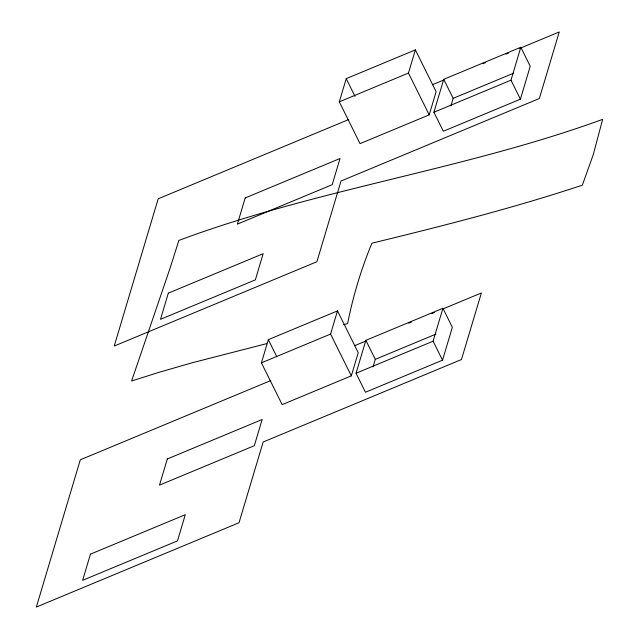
<?xml version="1.0" encoding="UTF-8"?>
<svg xmlns="http://www.w3.org/2000/svg" width="639" height="639" viewBox="0 0 639 639"><rect width="100%" height="100%" fill="white"/><g stroke="black" fill="none" stroke-linecap="round" stroke-linejoin="round"><path stroke-width="0.96" d="M261.423 362.84L268.34 339.66L337.496 310.889L358.239 352.68L351.322 375.86L282.166 404.631L261.423 362.84L330.579 334.069L337.496 310.889M339.301 101.841L346.218 78.653L415.374 49.882L436.117 91.673L429.2 114.86L360.045 143.631L339.301 101.841L408.457 73.07L415.374 49.882M356.043 373.256L365.859 340.347L442.923 308.286L452.348 327.28L442.531 360.188L365.468 392.25L356.043 373.256L433.098 341.194L442.923 308.286M433.921 112.248L443.738 79.34L520.801 47.286L530.226 66.28L520.41 99.181L443.346 131.243L433.921 112.248L510.984 80.187L520.801 47.286M373.04 366.866L375.285 359.342L365.859 340.347M450.926 105.858L453.171 98.334L443.738 79.34M348.606 119.581L158.192 198.793L114.229 346.042L316.896 261.726L341.034 181.013L539.34 98.518L559.261 31.95L519.707 48.404M432.315 84.755L443.354 80.171M482.908 63.708L485.672 62.566M505.904 54.147L508.668 52.997M453.171 98.334L513.716 73.15M270.728 380.588L80.306 459.8L36.351 607.05L239.018 522.734L263.156 442.012L461.462 359.525L481.383 292.958L442.747 309.028M354.437 345.763L365.476 341.17M408.712 323.19L411.468 322.04M431.708 313.621L434.464 312.471M375.285 359.342L435.838 334.149M343.766 324.604L347.616 323.622C353.055 296.089 361.187 269.139 371.906 243.203C442.611 226.006 513.245 208.082 582.353 185.166L593.24 154.734L602.649 119.357C464.273 169.774 316.8 188.944 178.856 240.424L170.014 268.364L131.586 381.004L159.255 372.249L192.579 362.672L266.623 343.654M510.984 80.187L520.41 99.181M408.457 73.07L429.2 114.86M346.218 78.653L355.044 96.433M433.098 341.194L442.531 360.188M330.579 334.069L351.322 375.86M268.34 339.66L276.719 356.554M90.442 554.149L82.631 580.324L177.482 540.874L185.286 514.699L90.442 554.149M168.321 293.149L160.517 319.324L255.36 279.866L263.172 253.691L168.321 293.149M167.306 458.97L159.494 485.145L254.338 445.687L262.15 419.511L167.306 458.97M245.184 197.962L237.373 224.137L332.216 184.679L340.028 158.504L245.184 197.962"/></g></svg>
